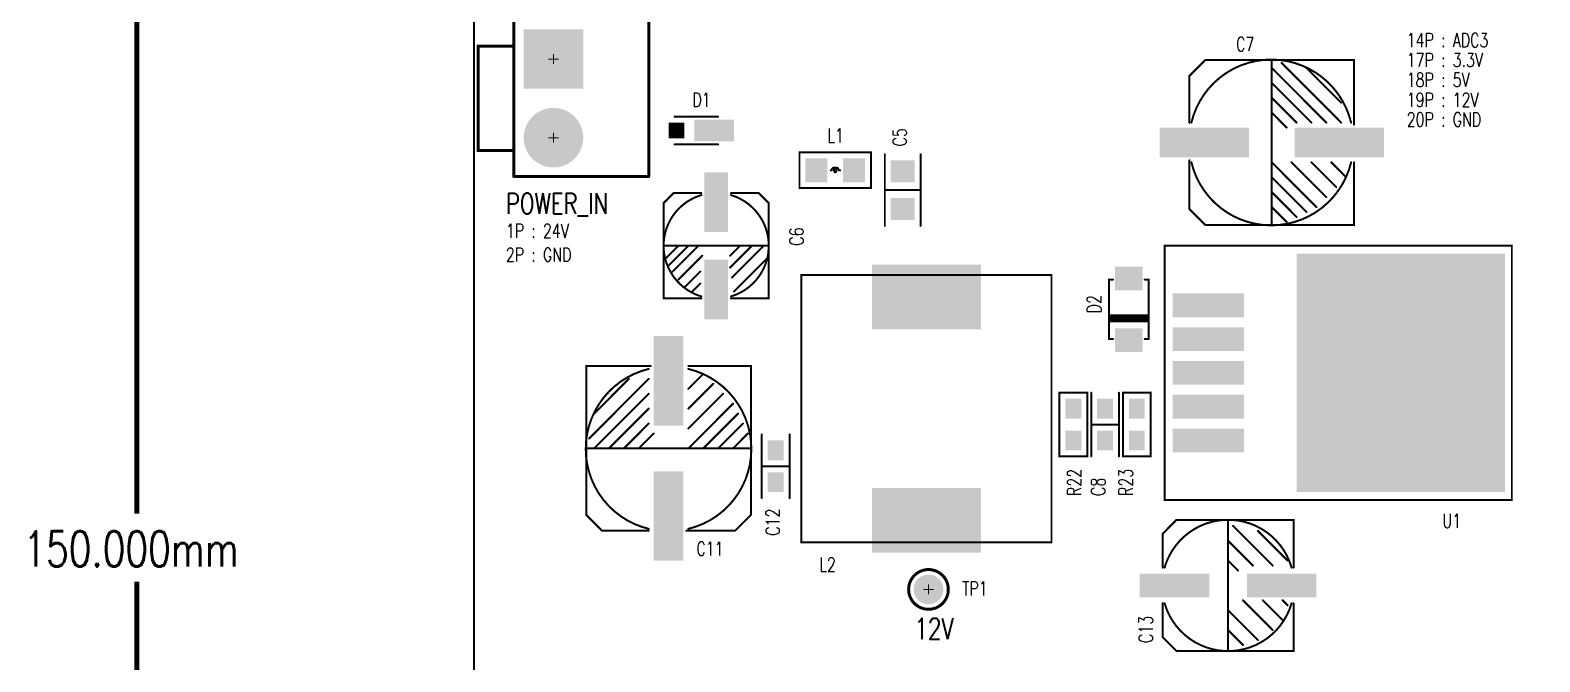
# Model space of a CAD drawing. Extents: x -22 to 239, y -29 to 162.
# Drawn here: x -22.4 to 53.7, y 69.3 to 101.1 of the extents above; entities that cross this region are included whole.
import ezdxf

# ---------------------------------------------------------------- set-up
doc = ezdxf.new("R2010")
doc.units = 0
doc.linetypes.add('TRMIDX_4096', pattern=[2, 1, 1])
for name, color, linetype in [('BOARD_OUTLINE_00', 255, 'CONTINUOUS'), ('DIMENSION1_01', 255, 'CONTINUOUS'), ('DIMENSION2_01', 255, 'CONTINUOUS'), ('DRIL_NPLTE_THRU_01', 5, 'CONTINUOUS'), ('DRIL_NPLTE_THRU_02', 106, 'CONTINUOUS'), ('DRIL_NPLTE_THRU_03', 96, 'CONTINUOUS'), ('DRIL_NPLTE_THRU_04', 34, 'CONTINUOUS'), ('DRIL_PLTE_THRU_01', 5, 'CONTINUOUS'), ('DRIL_PLTE_THRU_02', 106, 'CONTINUOUS'), ('DRIL_PLTE_THRU_03', 96, 'CONTINUOUS'), ('DRIL_PLTE_THRU_04', 34, 'CONTINUOUS'), ('DRIL_SYMBOL', 255, 'CONTINUOUS'), ('PADS_BOT', 43, 'CONTINUOUS'), ('PADS_INNER', 186, 'CONTINUOUS'), ('PADS_TOP', 186, 'CONTINUOUS'), ('PADS_XR_125', 5, 'CONTINUOUS'), ('PART_NAME_01', 3, 'CONTINUOUS'), ('PART_TOP_2DLINE_00', 150, 'CONTINUOUS'), ('TEXT_01', 130, 'CONTINUOUS'), ('TEXT_126', 255, 'CONTINUOUS')]:
    doc.layers.add(name, color=color, linetype=linetype)
doc.styles.add('W0$1', font='simplex', dxfattribs={"width": 0.75})
doc.styles.add('W0$15', font='simplex', dxfattribs={"width": 0.75})
doc.styles.add('W0$254', font='simplex', dxfattribs={"width": 0.75})

# ---------------------------------------------------------------- blocks, each defined once
blk = doc.blocks.new('BOARD_100')
at = {"layer": 'BOARD_OUTLINE_00', "const_width": 0.1}
blk.add_lwpolyline([(0, -1, -0.414214), (1, 0), (237, 0, -0.414214), (238, -1), (238, -149, -0.414214), (237, -150), (1, -150, -0.414214), (0, -149)], format="xyb", close=True, dxfattribs=at)
blk = doc.blocks.new('D_2dfeghi_97')
at = {"layer": 'DIMENSION1_01', "linetype": 'TRMIDX_4096', "const_width": 0.254}
blk.add_lwpolyline([(-17, 0), (-17, 73.2855)], dxfattribs=at)
at = {"layer": 'DIMENSION2_01', "linetype": 'TRMIDX_4096', "const_width": 0.254}
blk.add_lwpolyline([(-17, 150), (-17, 76.7145)], dxfattribs=at)
at = {"layer": 'TEXT_01', "style": 'W0$254', "width": 0.75}
blk.add_text('150.000mm', height=1.778, dxfattribs=at).set_placement((-22.715, 74.0475))
blk = doc.blocks.new('SMOOTH_0$1')
at = {"const_width": 0.05}
blk.add_lwpolyline([(-0.025, 0, 1), (0.025, 0, 1)], format="xyb", close=True, dxfattribs=at)
blk = doc.blocks.new('PART_BODY_TOP_34')
at = {"layer": 'PART_TOP_2DLINE_00', "const_width": 0.1}
for points in [[(-3.3, 0.9), (-3.3, 2.6), (-2.6, 3.3), (3.3, 3.3), (3.3, 0.9)], [(0, 3.3), (0, -3.3)], [(0.25, 3), (2.25, 1)], [(1.25, 1), (0, 2.25)], [(1.5, 2.75), (3, 1.25)], [(0.5, 0.75), (0, 1.25)], [(0.75, -0.75), (2.25, -2.25)], [(1.75, -0.75), (2.75, -1.75)], [(2.75, -0.75), (3, -1)], [(3.3, -0.9), (3.3, -3.3), (-2.6, -3.3), (-3.3, -2.6), (-3.3, -0.9)], [(0, -1.25), (1.5, -2.75)], [(0, -2.25), (0.75, -3)]]:
    blk.add_lwpolyline(points, dxfattribs=at)
for points in [[(-3.2, 0.9, -0.751504), (3.2, 0.9)], [(3.2, -0.9, -0.751504), (-3.2, -0.9)]]:
    blk.add_lwpolyline(points, format="xyb", dxfattribs=at)
at = {"layer": 'PART_TOP_2DLINE_00'}
for p in [(-2.6, 3.3), (0, 3.3), (0.25, 3), (3.3, 3.3), (-3.3, 2.6), (0, 2.25), (1.5, 2.75), (-3.3, 0.9), (-3.2, 0.9), (0, 1.25), (0.5, 0.75), (1.25, 1), (2.25, 1), (3, 1.25), (3.2, 0.9), (3.3, 0.9), (0.75, -0.75), (1.75, -0.75), (2.75, -0.75), (-3.3, -0.9), (-3.2, -0.9), (0, -1.25), (3, -1), (3.2, -0.9), (3.3, -0.9), (0, -2.25), (2.25, -2.25), (2.75, -1.75), (-3.3, -2.6), (0.75, -3), (1.5, -2.75), (-2.6, -3.3), (0, -3.3), (3.3, -3.3)]:
    blk.add_blockref('SMOOTH_0$1', p, dxfattribs=at)
blk = doc.blocks.new('DRIL_HOLE_0')
blk.add_lwpolyline([(0, 0, 1), (0, 0, 1)], format="xyb", close=True)
blk = doc.blocks.new('PAD_1')
blk.add_lwpolyline([(0, 0, 1), (0, 0, 1)], format="xyb", close=True)
blk = doc.blocks.new('PAD_23')
at = {"const_width": 1.2}
blk.add_lwpolyline([(-1.75, 0), (1.75, 0)], dxfattribs=at)
blk = doc.blocks.new('STK_TOP_135')
at = {"layer": 'DRIL_NPLTE_THRU_01'}
blk.add_blockref('DRIL_HOLE_0', (0, 0), dxfattribs=at)
at = {"layer": 'DRIL_NPLTE_THRU_02'}
blk.add_blockref('DRIL_HOLE_0', (0, 0), dxfattribs=at)
at = {"layer": 'DRIL_NPLTE_THRU_03'}
blk.add_blockref('DRIL_HOLE_0', (0, 0), dxfattribs=at)
at = {"layer": 'DRIL_NPLTE_THRU_04'}
blk.add_blockref('DRIL_HOLE_0', (0, 0), dxfattribs=at)
at = {"layer": 'PADS_BOT'}
blk.add_blockref('PAD_1', (0, 0), dxfattribs=at)
at = {"layer": 'PADS_INNER'}
blk.add_blockref('PAD_1', (0, 0), dxfattribs=at)
at = {"layer": 'PADS_TOP'}
blk.add_blockref('PAD_23', (0, 0), dxfattribs=at)
blk = doc.blocks.new('SYM_TOP_37')
for name, p in [('PART_BODY_TOP_34', (0, 0)), ('STK_TOP_135', (-2.7, 0)), ('STK_TOP_135', (2.7, 0))]:
    blk.add_blockref(name, p)
blk = doc.blocks.new('PART_TOP_50')
blk.add_blockref('SYM_TOP_37', (0, 0))
at = {"layer": 'PART_NAME_01', "style": 'W0$1', "width": 0.75}
blk.add_text('C13', height=0.7, rotation=90, dxfattribs=at).set_placement((-3.8, -2.9))
blk = doc.blocks.new('PART_BODY_TOP_35')
at = {"layer": 'PART_TOP_2DLINE_00', "const_width": 0.1}
for points in [[(-4.15, 1), (-4.15, 3.35), (-3.35, 4.15), (4.15, 4.15), (4.15, 0.9)], [(0, 4.1), (0, -4.1)], [(0.5, 4), (3.5, 1)], [(0, 3.75), (2.75, 1)], [(0, 3), (2, 1)], [(1.75, 3.75), (3.5, 2)], [(0, 2.25), (1.25, 1)], [(0, 1.5), (0.75, 0.75)], [(4.15, -1), (4.15, -4.15), (-3.35, -4.15), (-4.15, -3.35), (-4.15, -0.9)], [(0, -1), (2.25, -3.25)], [(1, -1), (2.75, -2.75)], [(2, -1), (3.25, -2.25)], [(3, -1), (3.75, -1.75)], [(0, -1.75), (1.75, -3.5)], [(0, -2.5), (1.25, -3.75)], [(0, -3.25), (0.75, -4)]]:
    blk.add_lwpolyline(points, dxfattribs=at)
for points in [[(-4.05, 1, -0.788336), (4, 1)], [(4, -1, -0.788336), (-4.05, -1)]]:
    blk.add_lwpolyline(points, format="xyb", dxfattribs=at)
at = {"layer": 'PART_TOP_2DLINE_00'}
for p in [(-3.35, 4.15), (0, 4.1), (0.5, 4), (4.15, 4.15), (-4.15, 3.35), (0, 3.75), (0, 3), (1.75, 3.75), (0, 2.25), (0, 1.5), (3.5, 2), (-4.15, 1), (-4.05, 1), (0.75, 0.75), (1.25, 1), (2, 1), (2.75, 1), (3.5, 1), (4, 1), (4.15, 0.9), (-4.15, -0.9), (-4.05, -1), (0, -1), (1, -1), (2, -1), (3, -1), (4, -1), (4.15, -1), (0, -1.75), (3.25, -2.25), (3.75, -1.75), (0, -2.5), (2.75, -2.75), (-4.15, -3.35), (0, -3.25), (1.25, -3.75), (1.75, -3.5), (2.25, -3.25), (-3.35, -4.15), (0, -4.1), (0.75, -4), (4.15, -4.15)]:
    blk.add_blockref('SMOOTH_0$1', p, dxfattribs=at)
blk = doc.blocks.new('PAD_24')
at = {"const_width": 1.5}
blk.add_lwpolyline([(-2.25, 0), (2.25, 0)], dxfattribs=at)
blk = doc.blocks.new('STK_TOP_136')
at = {"layer": 'DRIL_NPLTE_THRU_01'}
blk.add_blockref('DRIL_HOLE_0', (0, 0), dxfattribs=at)
at = {"layer": 'DRIL_NPLTE_THRU_02'}
blk.add_blockref('DRIL_HOLE_0', (0, 0), dxfattribs=at)
at = {"layer": 'DRIL_NPLTE_THRU_03'}
blk.add_blockref('DRIL_HOLE_0', (0, 0), dxfattribs=at)
at = {"layer": 'DRIL_NPLTE_THRU_04'}
blk.add_blockref('DRIL_HOLE_0', (0, 0), dxfattribs=at)
at = {"layer": 'PADS_BOT'}
blk.add_blockref('PAD_1', (0, 0), dxfattribs=at)
at = {"layer": 'PADS_INNER'}
blk.add_blockref('PAD_1', (0, 0), dxfattribs=at)
at = {"layer": 'PADS_TOP'}
blk.add_blockref('PAD_24', (0, 0), dxfattribs=at)
blk = doc.blocks.new('SYM_TOP_38')
for name, p in [('PART_BODY_TOP_35', (0, 0)), ('STK_TOP_136', (-3.4, 0)), ('STK_TOP_136', (3.4, 0))]:
    blk.add_blockref(name, p)
blk = doc.blocks.new('PART_TOP_53')
blk.add_blockref('SYM_TOP_38', (0, 0))
at = {"layer": 'PART_NAME_01', "style": 'W0$1', "width": 0.75}
blk.add_text('C11', height=0.7, rotation=270, dxfattribs=at).set_placement((-5.4, -1.4))
blk = doc.blocks.new('PART_TOP_54')
blk.add_blockref('SYM_TOP_38', (0, 0))
at = {"layer": 'PART_NAME_01', "style": 'W0$1', "width": 0.75}
blk.add_text('C7', height=0.7, dxfattribs=at).set_placement((-1.8, 4.6))
blk = doc.blocks.new('PART_BODY_TOP_36')
at = {"layer": 'PART_TOP_2DLINE_00', "const_width": 0.1}
for points in [[(-1.599946, 0.700024), (1.599946, 0.700024)], [(0, 0.700024), (0, -0.700024)], [(-1.599946, -0.700024), (1.599946, -0.700024)]]:
    blk.add_lwpolyline(points, dxfattribs=at)
at = {"layer": 'PART_TOP_2DLINE_00'}
for p in [(-1.599946, 0.700024), (0, 0.700024), (1.599946, 0.700024), (-1.599946, -0.700024), (0, -0.700024), (1.599946, -0.700024)]:
    blk.add_blockref('SMOOTH_0$1', p, dxfattribs=at)
blk = doc.blocks.new('PAD_25')
at = {"const_width": 0.8}
blk.add_lwpolyline([(-0.5, 0), (0.5, 0)], dxfattribs=at)
blk = doc.blocks.new('STK_TOP_43')
at = {"layer": 'DRIL_NPLTE_THRU_01'}
blk.add_blockref('DRIL_HOLE_0', (0, 0), dxfattribs=at)
at = {"layer": 'DRIL_NPLTE_THRU_02'}
blk.add_blockref('DRIL_HOLE_0', (0, 0), dxfattribs=at)
at = {"layer": 'DRIL_NPLTE_THRU_03'}
blk.add_blockref('DRIL_HOLE_0', (0, 0), dxfattribs=at)
at = {"layer": 'DRIL_NPLTE_THRU_04'}
blk.add_blockref('DRIL_HOLE_0', (0, 0), dxfattribs=at)
at = {"layer": 'PADS_BOT'}
blk.add_blockref('PAD_1', (0, 0), dxfattribs=at)
at = {"layer": 'PADS_INNER'}
blk.add_blockref('PAD_1', (0, 0), dxfattribs=at)
at = {"layer": 'PADS_TOP'}
blk.add_blockref('PAD_25', (0, 0), dxfattribs=at)
blk = doc.blocks.new('SYM_TOP_39')
for name, p in [('STK_TOP_43', (-0.8001, 0)), ('PART_BODY_TOP_36', (0, 0)), ('STK_TOP_43', (0.8001, 0))]:
    blk.add_blockref(name, p)
blk = doc.blocks.new('PART_TOP_57')
blk.add_blockref('SYM_TOP_39', (0, 0))
at = {"layer": 'PART_NAME_01', "style": 'W0$1', "width": 0.75}
blk.add_text('C12', height=0.7, rotation=180, dxfattribs=at).set_placement((3.5, 0.2))
blk = doc.blocks.new('PART_TOP_104')
blk.add_blockref('SYM_TOP_39', (0, 0))
at = {"layer": 'PART_NAME_01', "style": 'W0$1', "width": 0.75}
blk.add_text('C8', height=0.7, rotation=180, dxfattribs=at).set_placement((3.6, 0))
blk = doc.blocks.new('PART_BODY_TOP_37')
at = {"layer": 'PART_TOP_2DLINE_00', "const_width": 0.1}
for points in [[(-1.8001, 0.89992), (1.8001, 0.89992)], [(0, 0.89992), (0, -0.89992)], [(-1.8001, -0.89992), (1.8001, -0.89992)]]:
    blk.add_lwpolyline(points, dxfattribs=at)
at = {"layer": 'PART_TOP_2DLINE_00'}
for p in [(-1.8001, 0.89992), (0, 0.89992), (1.8001, 0.89992), (-1.8001, -0.89992), (0, -0.89992), (1.8001, -0.89992)]:
    blk.add_blockref('SMOOTH_0$1', p, dxfattribs=at)
blk = doc.blocks.new('PAD_26')
at = {"const_width": 1.1}
blk.add_lwpolyline([(-0.6, 0), (0.6, 0)], dxfattribs=at)
blk = doc.blocks.new('STK_TOP_137')
at = {"layer": 'DRIL_NPLTE_THRU_01'}
blk.add_blockref('DRIL_HOLE_0', (0, 0), dxfattribs=at)
at = {"layer": 'DRIL_NPLTE_THRU_02'}
blk.add_blockref('DRIL_HOLE_0', (0, 0), dxfattribs=at)
at = {"layer": 'DRIL_NPLTE_THRU_03'}
blk.add_blockref('DRIL_HOLE_0', (0, 0), dxfattribs=at)
at = {"layer": 'DRIL_NPLTE_THRU_04'}
blk.add_blockref('DRIL_HOLE_0', (0, 0), dxfattribs=at)
at = {"layer": 'PADS_BOT'}
blk.add_blockref('PAD_1', (0, 0), dxfattribs=at)
at = {"layer": 'PADS_INNER'}
blk.add_blockref('PAD_1', (0, 0), dxfattribs=at)
at = {"layer": 'PADS_TOP', "rotation": 90}
blk.add_blockref('PAD_26', (0, 0), dxfattribs=at)
blk = doc.blocks.new('SYM_TOP_40')
for name, p in [('PART_BODY_TOP_37', (0, 0)), ('STK_TOP_137', (-0.94996, 0)), ('STK_TOP_137', (0.94996, 0))]:
    blk.add_blockref(name, p)
blk = doc.blocks.new('PART_TOP_109')
blk.add_blockref('SYM_TOP_40', (0, 0))
at = {"layer": 'PART_NAME_01', "style": 'W0$1', "width": 0.75}
blk.add_text('C5', height=0.7, dxfattribs=at).set_placement((2.2, -0.2))
blk = doc.blocks.new('PART_BODY_TOP_40')
at = {"layer": 'PART_TOP_2DLINE_00', "const_width": 0.1}
for points in [[(-1.800098, 0.899922), (1.800098, 0.899922), (1.800098, -0.899922), (-1.800098, -0.899922), (-1.800098, 0.899922)], [(-0.175006, 0), (-0.225044, 0)], [(0.175006, 0), (0.249936, 0)]]:
    blk.add_lwpolyline(points, dxfattribs=at)
for points in [[(-0.024892, -0.100076, 2.174155933), (-0.175006, 0)], [(0.175006, 0, 2.174155933), (0.024892, -0.100076)]]:
    blk.add_lwpolyline(points, format="xyb", dxfattribs=at)
at = {"layer": 'PART_TOP_2DLINE_00'}
for p in [(-1.800098, 0.899922), (-1.800098, 0.899922), (1.800098, 0.899922), (-0.225044, 0), (-0.175006, 0), (-0.175006, 0), (0.175006, 0), (0.175006, 0), (0.249936, 0), (-0.024892, -0.100076), (0.024892, -0.100076), (-1.800098, -0.899922), (1.800098, -0.899922)]:
    blk.add_blockref('SMOOTH_0$1', p, dxfattribs=at)
blk = doc.blocks.new('SYM_TOP_43')
for name, p in [('PART_BODY_TOP_40', (0, 0)), ('STK_TOP_137', (-0.94996, 0)), ('STK_TOP_137', (0.94996, 0))]:
    blk.add_blockref(name, p)
blk = doc.blocks.new('PART_TOP_145')
blk.add_blockref('SYM_TOP_43', (0, 0))
at = {"layer": 'PART_NAME_01', "style": 'W0$1', "width": 0.75}
blk.add_text('L1', height=0.7, dxfattribs=at).set_placement((-0.4, 1.4))
blk = doc.blocks.new('PART_BODY_TOP_43')
at = {"layer": 'PART_TOP_2DLINE_00', "const_width": 0.1}
blk.add_lwpolyline([(-6.73, 6.3), (6.73, 6.3), (6.73, -6.3), (-6.73, -6.3)], close=True, dxfattribs=at)
at = {"layer": 'PART_TOP_2DLINE_00'}
for p in [(-6.73, 6.3), (6.73, 6.3), (-6.73, -6.3), (6.73, -6.3)]:
    blk.add_blockref('SMOOTH_0$1', p, dxfattribs=at)
blk = doc.blocks.new('PAD_29')
at = {"const_width": 3.25}
blk.add_lwpolyline([(-2.75, 0), (2.75, 0)], dxfattribs=at)
blk = doc.blocks.new('STK_TOP_144')
at = {"layer": 'DRIL_PLTE_THRU_01'}
blk.add_blockref('DRIL_HOLE_0', (0, 0), dxfattribs=at)
at = {"layer": 'DRIL_PLTE_THRU_02'}
blk.add_blockref('DRIL_HOLE_0', (0, 0), dxfattribs=at)
at = {"layer": 'DRIL_PLTE_THRU_03'}
blk.add_blockref('DRIL_HOLE_0', (0, 0), dxfattribs=at)
at = {"layer": 'DRIL_PLTE_THRU_04'}
blk.add_blockref('DRIL_HOLE_0', (0, 0), dxfattribs=at)
at = {"layer": 'PADS_BOT'}
blk.add_blockref('PAD_1', (0, 0), dxfattribs=at)
at = {"layer": 'PADS_INNER'}
blk.add_blockref('PAD_1', (0, 0), dxfattribs=at)
at = {"layer": 'PADS_TOP', "rotation": 90}
blk.add_blockref('PAD_29', (0, 0), dxfattribs=at)
blk = doc.blocks.new('SYM_TOP_46')
for name, p in [('PART_BODY_TOP_43', (0, 0)), ('STK_TOP_144', (-5.625, 0)), ('STK_TOP_144', (5.625, 0))]:
    blk.add_blockref(name, p)
blk = doc.blocks.new('PART_TOP_159')
blk.add_blockref('SYM_TOP_46', (0, 0))
at = {"layer": 'PART_NAME_01', "style": 'W0$1', "width": 0.75}
blk.add_text('L2', height=0.7, rotation=90, dxfattribs=at).set_placement((8.2, -5.4))
blk = doc.blocks.new('PART_BODY_TOP_44')
at = {"layer": 'PART_TOP_2DLINE_00', "const_width": 0.1}
for points in [[(-1.1, 0.7), (1.1, 0.7)], [(1.1, -0.7), (-1.1, -0.7)]]:
    blk.add_lwpolyline(points, dxfattribs=at)
at = {"layer": 'PART_TOP_2DLINE_00'}
for p in [(-1.1, 0.7), (1.1, 0.7), (-1.1, -0.7), (1.1, -0.7)]:
    blk.add_blockref('SMOOTH_0$1', p, dxfattribs=at)
blk = doc.blocks.new('PAD_30')
at = {"const_width": 0.8}
blk.add_lwpolyline([(-0.4, 0), (0.4, 0)], dxfattribs=at)
blk = doc.blocks.new('STK_TOP_146')
at = {"layer": 'DRIL_NPLTE_THRU_01'}
blk.add_blockref('DRIL_HOLE_0', (0, 0), dxfattribs=at)
at = {"layer": 'DRIL_NPLTE_THRU_02'}
blk.add_blockref('DRIL_HOLE_0', (0, 0), dxfattribs=at)
at = {"layer": 'DRIL_NPLTE_THRU_03'}
blk.add_blockref('DRIL_HOLE_0', (0, 0), dxfattribs=at)
at = {"layer": 'DRIL_NPLTE_THRU_04'}
blk.add_blockref('DRIL_HOLE_0', (0, 0), dxfattribs=at)
at = {"layer": 'PADS_BOT'}
blk.add_blockref('PAD_1', (0, 0), dxfattribs=at)
at = {"layer": 'PADS_INNER'}
blk.add_blockref('PAD_1', (0, 0), dxfattribs=at)
at = {"layer": 'PADS_TOP'}
blk.add_blockref('PAD_30', (0, 0), dxfattribs=at)
blk = doc.blocks.new('PAD_31')
at = {"const_width": 1.1}
blk.add_lwpolyline([(-1, 0), (1, 0)], dxfattribs=at)
blk = doc.blocks.new('STK_TOP_145')
at = {"layer": 'DRIL_NPLTE_THRU_01'}
blk.add_blockref('DRIL_HOLE_0', (0, 0), dxfattribs=at)
at = {"layer": 'DRIL_NPLTE_THRU_02'}
blk.add_blockref('DRIL_HOLE_0', (0, 0), dxfattribs=at)
at = {"layer": 'DRIL_NPLTE_THRU_03'}
blk.add_blockref('DRIL_HOLE_0', (0, 0), dxfattribs=at)
at = {"layer": 'DRIL_NPLTE_THRU_04'}
blk.add_blockref('DRIL_HOLE_0', (0, 0), dxfattribs=at)
at = {"layer": 'PADS_BOT'}
blk.add_blockref('PAD_1', (0, 0), dxfattribs=at)
at = {"layer": 'PADS_INNER'}
blk.add_blockref('PAD_1', (0, 0), dxfattribs=at)
at = {"layer": 'PADS_TOP'}
blk.add_blockref('PAD_31', (0, 0), dxfattribs=at)
blk = doc.blocks.new('SYM_TOP_47')
for name, p in [('STK_TOP_145', (-0.9, 0)), ('PART_BODY_TOP_44', (0, 0)), ('STK_TOP_146', (1, 0))]:
    blk.add_blockref(name, p)
blk = doc.blocks.new('PART_TOP_161')
blk.add_blockref('SYM_TOP_47', (0, 0))
at = {"layer": 'PART_NAME_01', "style": 'W0$1', "width": 0.75}
blk.add_text('D1', height=0.7, rotation=180, dxfattribs=at).set_placement((0.2, -1.2))
blk = doc.blocks.new('PART_BODY_TOP_45')
at = {"layer": 'PART_TOP_2DLINE_00', "const_width": 0.1}
blk.add_lwpolyline([(-1.599946, 0.700024), (1.599946, 0.700024), (1.599946, -0.700024), (-1.599946, -0.700024), (-1.599946, 0.700024)], dxfattribs=at)
at = {"layer": 'PART_TOP_2DLINE_00'}
for p in [(-1.599946, 0.700024), (-1.599946, 0.700024), (1.599946, 0.700024), (-1.599946, -0.700024), (1.599946, -0.700024)]:
    blk.add_blockref('SMOOTH_0$1', p, dxfattribs=at)
blk = doc.blocks.new('SYM_TOP_48')
for name, p in [('STK_TOP_43', (-0.8001, 0)), ('PART_BODY_TOP_45', (0, 0)), ('STK_TOP_43', (0.8001, 0))]:
    blk.add_blockref(name, p)
blk = doc.blocks.new('PART_TOP_282')
blk.add_blockref('SYM_TOP_48', (0, 0))
at = {"layer": 'PART_NAME_01', "style": 'W0$1', "width": 0.75}
blk.add_text('R22', height=0.7, dxfattribs=at).set_placement((-3.6, -0.4))
blk = doc.blocks.new('PART_TOP_288')
blk.add_blockref('SYM_TOP_48', (0, 0))
at = {"layer": 'PART_NAME_01', "style": 'W0$1', "width": 0.75}
blk.add_text('R23', height=0.7, rotation=180, dxfattribs=at).set_placement((3.6, -0.2))
blk = doc.blocks.new('PART_BODY_TOP_51')
at = {"layer": 'PART_TOP_2DLINE_00', "const_width": 0.1}
for points in [[(-1.5, 0.8), (-1.5, 1), (1.5, 1), (1.5, 0.8)], [(1.5, -0.8), (1.5, -1), (-1.5, -1), (-1.5, -0.8)]]:
    blk.add_lwpolyline(points, dxfattribs=at)
for points in [[(0.3, 1), (0.5, 1), (0.5, -1), (0.3, -1)], [(0.6, 1), (0.4, 1), (0.4, -1), (0.6, -1)]]:
    blk.add_lwpolyline(points, close=True, dxfattribs=at)
at = {"layer": 'PART_TOP_2DLINE_00'}
for p in [(-1.5, 1), (-1.5, 0.8), (0.3, 1), (0.4, 1), (0.5, 1), (0.6, 1), (1.5, 1), (1.5, 0.8), (-1.5, -0.8), (1.5, -0.8), (-1.5, -1), (0.3, -1), (0.4, -1), (0.5, -1), (0.6, -1), (1.5, -1)]:
    blk.add_blockref('SMOOTH_0$1', p, dxfattribs=at)
blk = doc.blocks.new('PAD_34')
at = {"const_width": 1.2}
blk.add_lwpolyline([(-0.7, 0), (0.7, 0)], dxfattribs=at)
blk = doc.blocks.new('STK_TOP_152')
at = {"layer": 'DRIL_NPLTE_THRU_01'}
blk.add_blockref('DRIL_HOLE_0', (0, 0), dxfattribs=at)
at = {"layer": 'DRIL_NPLTE_THRU_02'}
blk.add_blockref('DRIL_HOLE_0', (0, 0), dxfattribs=at)
at = {"layer": 'DRIL_NPLTE_THRU_03'}
blk.add_blockref('DRIL_HOLE_0', (0, 0), dxfattribs=at)
at = {"layer": 'DRIL_NPLTE_THRU_04'}
blk.add_blockref('DRIL_HOLE_0', (0, 0), dxfattribs=at)
at = {"layer": 'PADS_BOT'}
blk.add_blockref('PAD_1', (0, 0), dxfattribs=at)
at = {"layer": 'PADS_INNER'}
blk.add_blockref('PAD_1', (0, 0), dxfattribs=at)
at = {"layer": 'PADS_TOP', "rotation": 90}
blk.add_blockref('PAD_34', (0, 0), dxfattribs=at)
blk = doc.blocks.new('SYM_TOP_54')
for name, p in [('STK_TOP_152', (-1.55, 0)), ('PART_BODY_TOP_51', (0, 0)), ('STK_TOP_152', (1.55, 0))]:
    blk.add_blockref(name, p)
blk = doc.blocks.new('PART_TOP_563')
blk.add_blockref('SYM_TOP_54', (0, 0))
at = {"layer": 'PART_NAME_01', "style": 'W0$1', "width": 0.75}
blk.add_text('D2', height=0.7, rotation=180, dxfattribs=at).set_placement((0.2, -1.4))
blk = doc.blocks.new('PART_BODY_TOP_55')
at = {"layer": 'PART_TOP_2DLINE_00', "const_width": 0.1}
blk.add_lwpolyline([(-6.400038, -2.199894), (-6.400038, 15.299944), (6.400038, 15.299944), (6.400038, -2.199894), (-6.400038, -2.199894)], dxfattribs=at)
at = {"layer": 'PART_TOP_2DLINE_00'}
for p in [(-6.400038, 15.299944), (6.400038, 15.299944), (-6.400038, -2.199894), (-6.400038, -2.199894), (6.400038, -2.199894)]:
    blk.add_blockref('SMOOTH_0$1', p, dxfattribs=at)
blk = doc.blocks.new('PAD_39')
at = {"const_width": 1.2}
blk.add_lwpolyline([(-1.8, 0), (1.8, 0)], dxfattribs=at)
blk = doc.blocks.new('STK_TOP_156')
at = {"layer": 'DRIL_NPLTE_THRU_01'}
blk.add_blockref('DRIL_HOLE_0', (0, 0), dxfattribs=at)
at = {"layer": 'DRIL_NPLTE_THRU_02'}
blk.add_blockref('DRIL_HOLE_0', (0, 0), dxfattribs=at)
at = {"layer": 'DRIL_NPLTE_THRU_03'}
blk.add_blockref('DRIL_HOLE_0', (0, 0), dxfattribs=at)
at = {"layer": 'DRIL_NPLTE_THRU_04'}
blk.add_blockref('DRIL_HOLE_0', (0, 0), dxfattribs=at)
at = {"layer": 'PADS_BOT'}
blk.add_blockref('PAD_1', (0, 0), dxfattribs=at)
at = {"layer": 'PADS_INNER'}
blk.add_blockref('PAD_1', (0, 0), dxfattribs=at)
at = {"layer": 'PADS_TOP', "rotation": 90}
blk.add_blockref('PAD_39', (0, 0), dxfattribs=at)
blk = doc.blocks.new('PAD_40')
at = {"const_width": 10.5}
blk.add_lwpolyline([(-6, 0), (6, 0)], dxfattribs=at)
blk = doc.blocks.new('STK_TOP_157')
at = {"layer": 'DRIL_NPLTE_THRU_01'}
blk.add_blockref('DRIL_HOLE_0', (0, 0), dxfattribs=at)
at = {"layer": 'DRIL_NPLTE_THRU_02'}
blk.add_blockref('DRIL_HOLE_0', (0, 0), dxfattribs=at)
at = {"layer": 'DRIL_NPLTE_THRU_03'}
blk.add_blockref('DRIL_HOLE_0', (0, 0), dxfattribs=at)
at = {"layer": 'DRIL_NPLTE_THRU_04'}
blk.add_blockref('DRIL_HOLE_0', (0, 0), dxfattribs=at)
at = {"layer": 'PADS_BOT'}
blk.add_blockref('PAD_1', (0, 0), dxfattribs=at)
at = {"layer": 'PADS_INNER'}
blk.add_blockref('PAD_1', (0, 0), dxfattribs=at)
at = {"layer": 'PADS_TOP'}
blk.add_blockref('PAD_40', (0, 0), dxfattribs=at)
blk = doc.blocks.new('SYM_TOP_58')
for name, p in [('PART_BODY_TOP_55', (0, 0)), ('STK_TOP_157', (0, 9.70001)), ('STK_TOP_156', (-3.4036, 0)), ('STK_TOP_156', (-1.7018, 0)), ('STK_TOP_156', (0, 0)), ('STK_TOP_156', (1.7018, 0)), ('STK_TOP_156', (3.4036, 0))]:
    blk.add_blockref(name, p)
blk = doc.blocks.new('PART_TOP_582')
blk.add_blockref('SYM_TOP_58', (0, 0))
at = {"layer": 'PART_NAME_01', "style": 'W0$1', "width": 0.75}
blk.add_text('U4', height=0.7, rotation=90, dxfattribs=at).set_placement((7.6, -0.4))
blk = doc.blocks.new('PART_TOP_583')
blk.add_blockref('SYM_TOP_58', (0, 0))
at = {"layer": 'PART_NAME_01', "style": 'W0$1', "width": 0.75}
blk.add_text('U1', height=0.7, rotation=90, dxfattribs=at).set_placement((7.8, 11.8))
blk = doc.blocks.new('PART_BODY_TOP_99')
at = {"layer": 'PART_TOP_2DLINE_00', "const_width": 0.15}
blk.add_lwpolyline([(-1, 0, 1), (1, 0, 1)], format="xyb", close=True, dxfattribs=at)
blk = doc.blocks.new('DRIL_SYMBOL_1')
at = {"layer": 'DRIL_SYMBOL', "const_width": 0.0508}
for points in [[(-0.254, 0), (0.254, 0)], [(0, -0.254), (0, 0.254)]]:
    blk.add_lwpolyline(points, dxfattribs=at)
blk = doc.blocks.new('DRIL_HOLE_1')
at = {"const_width": 0.5}
blk.add_lwpolyline([(-0.25, 0, 1), (0.25, 0, 1)], format="xyb", close=True, dxfattribs=at)
blk.add_blockref('DRIL_SYMBOL_1', (0, 0))
blk = doc.blocks.new('PAD_17')
at = {"const_width": 0.75}
blk.add_lwpolyline([(0, -0.375, 1), (0, 0.375, 1)], format="xyb", close=True, dxfattribs=at)
blk = doc.blocks.new('STK_TOP_33')
at = {"layer": 'DRIL_PLTE_THRU_01'}
blk.add_blockref('DRIL_HOLE_1', (0, 0), dxfattribs=at)
at = {"layer": 'DRIL_PLTE_THRU_02'}
blk.add_blockref('DRIL_HOLE_1', (0, 0), dxfattribs=at)
at = {"layer": 'DRIL_PLTE_THRU_03'}
blk.add_blockref('DRIL_HOLE_1', (0, 0), dxfattribs=at)
at = {"layer": 'DRIL_PLTE_THRU_04'}
blk.add_blockref('DRIL_HOLE_1', (0, 0), dxfattribs=at)
at = {"layer": 'PADS_BOT'}
blk.add_blockref('PAD_17', (0, 0), dxfattribs=at)
at = {"layer": 'PADS_INNER'}
blk.add_blockref('PAD_17', (0, 0), dxfattribs=at)
at = {"layer": 'PADS_TOP'}
blk.add_blockref('PAD_17', (0, 0), dxfattribs=at)
blk = doc.blocks.new('SYM_TOP_64')
for name in ['PART_BODY_TOP_99', 'STK_TOP_33']:
    blk.add_blockref(name, (0, 0))
blk = doc.blocks.new('PART_TOP_595')
blk.add_blockref('SYM_TOP_64', (0, 0))
at = {"layer": 'PART_NAME_01', "style": 'W0$1', "width": 0.75}
blk.add_text('TP1', height=0.7, dxfattribs=at).set_placement((1.7, -0.3))
blk = doc.blocks.new('SMOOTH_0$15')
at = {"const_width": 0.075}
blk.add_lwpolyline([(-0.0375, 0, 1), (0.0375, 0, 1)], format="xyb", close=True, dxfattribs=at)
blk = doc.blocks.new('PART_BODY_TOP_217')
at = {"layer": 'PART_TOP_2DLINE_00', "const_width": 0.15}
for points in [[(-1.95, 4.8), (5.91, 4.8)], [(-1.95, -1.9), (-1.95, 4.8)], [(5.91, 4.8), (5.91, -1.9)], [(-1.95, -2), (5.91, -2)], [(-0.65, -2), (-0.65, -3.8), (4.61, -3.8), (4.61, -2)]]:
    blk.add_lwpolyline(points, dxfattribs=at)
at = {"layer": 'PART_TOP_2DLINE_00'}
for p in [(-1.95, 4.8), (-1.95, 4.8), (5.91, 4.8), (5.91, 4.8), (-1.95, -1.9), (-1.95, -2), (-0.65, -2), (4.61, -2), (5.91, -1.9), (5.91, -2), (-0.65, -3.8), (4.61, -3.8)]:
    blk.add_blockref('SMOOTH_0$15', p, dxfattribs=at)
blk = doc.blocks.new('DRIL_SYMBOL_1$8')
at = {"layer": 'DRIL_SYMBOL', "const_width": 0.0508}
for points in [[(-0.254, 0), (0.254, 0)], [(0, -0.254), (0, 0.254)]]:
    blk.add_lwpolyline(points, dxfattribs=at)
blk = doc.blocks.new('DRIL_HOLE_1$8')
at = {"const_width": 0.9}
blk.add_lwpolyline([(-0.45, 0, 1), (0.45, 0, 1)], format="xyb", close=True, dxfattribs=at)
blk.add_blockref('DRIL_SYMBOL_1$8', (0, 0))
blk = doc.blocks.new('PAD_48')
at = {"const_width": 3}
blk.add_lwpolyline([(-1.5, 0), (1.5, 0)], dxfattribs=at)
blk = doc.blocks.new('STK_TOP_188')
at = {"layer": 'DRIL_PLTE_THRU_01'}
blk.add_blockref('DRIL_HOLE_1$8', (0, 0), dxfattribs=at)
at = {"layer": 'DRIL_PLTE_THRU_02'}
blk.add_blockref('DRIL_HOLE_1$8', (0, 0), dxfattribs=at)
at = {"layer": 'DRIL_PLTE_THRU_03'}
blk.add_blockref('DRIL_HOLE_1$8', (0, 0), dxfattribs=at)
at = {"layer": 'DRIL_PLTE_THRU_04'}
blk.add_blockref('DRIL_HOLE_1$8', (0, 0), dxfattribs=at)
at = {"layer": 'PADS_BOT'}
blk.add_blockref('PAD_48', (0, 0), dxfattribs=at)
at = {"layer": 'PADS_INNER'}
blk.add_blockref('PAD_48', (0, 0), dxfattribs=at)
at = {"layer": 'PADS_TOP'}
blk.add_blockref('PAD_48', (0, 0), dxfattribs=at)
blk = doc.blocks.new('PAD_49')
at = {"const_width": 1.5}
blk.add_lwpolyline([(0, -0.75, 1), (0, 0.75, 1)], format="xyb", close=True, dxfattribs=at)
blk = doc.blocks.new('PAD_50')
at = {"const_width": 1.25}
blk.add_lwpolyline([(0, -0.625, 1), (0, 0.625, 1)], format="xyb", close=True, dxfattribs=at)
blk = doc.blocks.new('STK_TOP_187')
at = {"layer": 'DRIL_PLTE_THRU_01'}
blk.add_blockref('DRIL_HOLE_1$8', (0, 0), dxfattribs=at)
at = {"layer": 'DRIL_PLTE_THRU_02'}
blk.add_blockref('DRIL_HOLE_1$8', (0, 0), dxfattribs=at)
at = {"layer": 'DRIL_PLTE_THRU_03'}
blk.add_blockref('DRIL_HOLE_1$8', (0, 0), dxfattribs=at)
at = {"layer": 'DRIL_PLTE_THRU_04'}
blk.add_blockref('DRIL_HOLE_1$8', (0, 0), dxfattribs=at)
at = {"layer": 'PADS_BOT'}
blk.add_blockref('PAD_49', (0, 0), dxfattribs=at)
at = {"layer": 'PADS_INNER'}
blk.add_blockref('PAD_49', (0, 0), dxfattribs=at)
at = {"layer": 'PADS_TOP'}
blk.add_blockref('PAD_49', (0, 0), dxfattribs=at)
at = {"layer": 'PADS_XR_125'}
blk.add_blockref('PAD_50', (0, 0), dxfattribs=at)
blk = doc.blocks.new('SYM_TOP_66')
for name, p in [('PART_BODY_TOP_217', (0, 0)), ('STK_TOP_188', (0, 0)), ('STK_TOP_187', (3.96, 0))]:
    blk.add_blockref(name, p)
blk = doc.blocks.new('PART_TOP_623')
blk.add_blockref('SYM_TOP_66', (0, 0))
at = {"layer": 'PART_NAME_01', "style": 'W0$1', "width": 0.75}
blk.add_text('J5', height=0.7, rotation=90, dxfattribs=at).set_placement((-2.6, -1.8))
blk = doc.blocks.new('PART_BODY_TOP_225')
at = {"layer": 'PART_TOP_2DLINE_00', "const_width": 0.1}
for points in [[(-2.65, 0.75), (-2.65, 2.15), (-2.15, 2.65), (2.65, 2.65), (2.65, 0.75)], [(0, 2.6), (0, -2.6)], [(0, 2.4), (1.6, 0.8)], [(0.6, 2.6), (2.3, 0.9)], [(0, 1.8), (1.1, 0.7)], [(0, 1.2), (0.5, 0.7)], [(2.65, -0.75), (2.65, -2.65), (-2.15, -2.65), (-2.65, -2.15), (-2.65, -0.75)], [(0.5, -0.7), (1.7, -1.9)], [(1.3, -0.8), (2.1, -1.6)], [(1.9, -0.8), (2.3, -1.2)], [(0, -0.9), (1.3, -2.2)], [(0, -1.4), (1, -2.4)], [(0, -1.9), (0.6, -2.5)]]:
    blk.add_lwpolyline(points, dxfattribs=at)
for points in [[(-2.55, 0.75, -0.745377), (2.55, 0.75)], [(2.55, -0.75, -0.745377), (-2.55, -0.75)]]:
    blk.add_lwpolyline(points, format="xyb", dxfattribs=at)
at = {"layer": 'PART_TOP_2DLINE_00'}
for p in [(-2.15, 2.65), (0, 2.6), (0, 2.4), (0.6, 2.6), (2.65, 2.65), (-2.65, 2.15), (0, 1.8), (-2.65, 0.75), (-2.55, 0.75), (0, 1.2), (1.6, 0.8), (2.3, 0.9), (2.55, 0.75), (2.65, 0.75), (0.5, 0.7), (1.1, 0.7), (-2.65, -0.75), (-2.55, -0.75), (0.5, -0.7), (1.3, -0.8), (1.9, -0.8), (2.55, -0.75), (2.65, -0.75), (0, -0.9), (0, -1.4), (2.3, -1.2), (-2.65, -2.15), (0, -1.9), (1.3, -2.2), (1.7, -1.9), (2.1, -1.6), (-2.15, -2.65), (0, -2.6), (0.6, -2.5), (1, -2.4), (2.65, -2.65)]:
    blk.add_blockref('SMOOTH_0$1', p, dxfattribs=at)
blk = doc.blocks.new('PAD_52')
at = {"const_width": 1.2}
blk.add_lwpolyline([(-1.5, 0), (1.5, 0)], dxfattribs=at)
blk = doc.blocks.new('STK_TOP_194')
at = {"layer": 'DRIL_PLTE_THRU_01'}
blk.add_blockref('DRIL_HOLE_0', (0, 0), dxfattribs=at)
at = {"layer": 'DRIL_PLTE_THRU_02'}
blk.add_blockref('DRIL_HOLE_0', (0, 0), dxfattribs=at)
at = {"layer": 'DRIL_PLTE_THRU_03'}
blk.add_blockref('DRIL_HOLE_0', (0, 0), dxfattribs=at)
at = {"layer": 'DRIL_PLTE_THRU_04'}
blk.add_blockref('DRIL_HOLE_0', (0, 0), dxfattribs=at)
at = {"layer": 'PADS_BOT'}
blk.add_blockref('PAD_1', (0, 0), dxfattribs=at)
at = {"layer": 'PADS_INNER'}
blk.add_blockref('PAD_1', (0, 0), dxfattribs=at)
at = {"layer": 'PADS_TOP'}
blk.add_blockref('PAD_52', (0, 0), dxfattribs=at)
blk = doc.blocks.new('SYM_TOP_73')
for name, p in [('PART_BODY_TOP_225', (0, 0)), ('STK_TOP_194', (-2.2, 0)), ('STK_TOP_194', (2.2, 0))]:
    blk.add_blockref(name, p)
blk = doc.blocks.new('PART_TOP_632')
blk.add_blockref('SYM_TOP_73', (0, 0))
at = {"layer": 'PART_NAME_01', "style": 'W0$1', "width": 0.75}
blk.add_text('C6', height=0.7, rotation=180, dxfattribs=at).set_placement((0, 4.4))

msp = doc.modelspace()

# ---------------------------------------------------------------- block references
for name, p in [('D_2dfeghi_97', (0, 0)), ('BOARD_100', (0, 150)), ('PART_TOP_54', (40.2, 95.4)), ('PART_TOP_145', (18.2, 94)), ('PART_TOP_50', (38, 73.1)), ('PART_TOP_595', (22.9, 72.9))]:
    msp.add_blockref(name, p)
for name, p, rotation in [('PART_TOP_623', (4, 99.6), 270), ('PART_TOP_161', (11.2, 96), 180), ('PART_TOP_109', (21.6, 93), 90), ('PART_TOP_632', (12.2, 90.2), 270), ('PART_TOP_583', (37, 83.8), 270), ('PART_TOP_159', (22.8, 82), 270), ('PART_TOP_563', (33, 87), 270), ('PART_TOP_53', (9.8, 80), 90), ('PART_TOP_282', (30.2, 81.2), 90), ('PART_TOP_104', (31.8, 81.2), 270), ('PART_TOP_288', (33.4, 81.2), 270), ('PART_TOP_57', (15.2, 79.1), 270), ('PART_TOP_582', (37, 62.4), 270)]:
    msp.add_blockref(name, p, dxfattribs=dict(rotation=rotation))

# ---------------------------------------------------------------- texts
at = {"layer": 'TEXT_126', "width": 0.75}
for s, height, style, p in [('14P : ADC3', 0.7, 'W0$1', (47, 100.2)), ('17P : 3.3V', 0.7, 'W0$1', (47, 99.2)), ('18P : 5V', 0.7, 'W0$1', (47, 98.2)), ('19P : 12V', 0.7, 'W0$1', (47, 97.2)), ('20P : GND', 0.7, 'W0$1', (47, 96.2)), ('POWER_IN', 1.05, 'W0$15', (1.6, 91.8)), ('1P : 24V', 0.7, 'W0$1', (1.6, 90.6)), ('2P : GND', 0.7, 'W0$1', (1.6, 89.4)), ('12V', 1.05, 'W0$15', (22.2, 70.4))]:
    msp.add_text(s, height=height, dxfattribs=dict(at, style=style)).set_placement(p)

doc.saveas('drawing.dxf')
